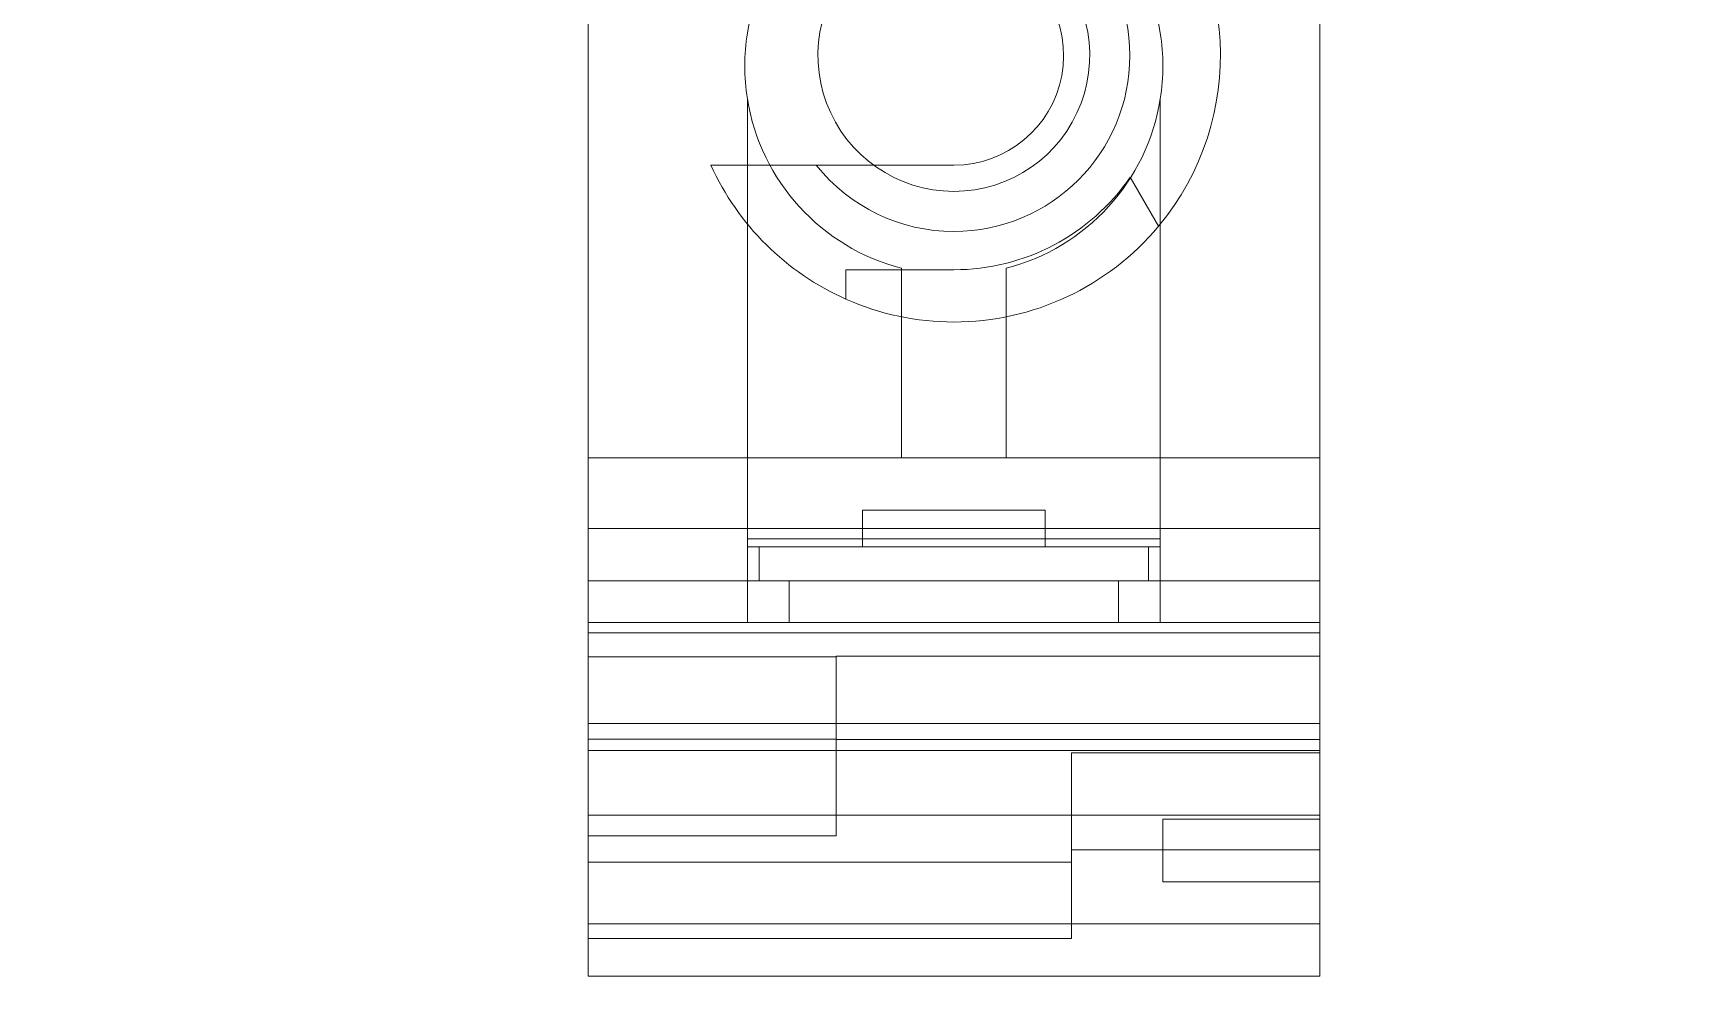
# Model space of a CAD drawing. Header units: millimetres. Extents: x 37984 to 70752, y 14140 to 37584.
# Drawn here: x 45416.51 to 45448.05, y 31049.53 to 31067.57 of the extents above; entities that cross this region are included whole.
import ezdxf

# ---------------------------------------------------------------- set-up
doc = ezdxf.new("R2010")
doc.units = ezdxf.units.MM
doc.set_wipeout_variables(frame=1)
doc.layers.add('000-PI-Oprema', color=30, linetype='Continuous', lineweight=5)

# ---------------------------------------------------------------- blocks, each defined once
blk = doc.blocks.new('TE-18-2 - 48290501')
blk.add_wipeout([(46994.751, 28609.66), (47001.664, 28609.66), (47001.664, 28635.027), (47015.664, 28635.027), (47015.664, 28609.66), (47022.577, 28609.66), (47022.577, 28595.455), (47015.664, 28595.455), (47015.664, 28592.163), (47001.664, 28592.163), (47001.664, 28595.455), (46994.751, 28595.455)]).dxf.layer = '000-PI-Oprema'
at = {"layer": '000-PI-Oprema'}
for p, q in [((47001.664, 28633.227), (47001.664, 28635.027)), ((47001.664, 28635.027), (47001.664, 28635.027)), ((47015.664, 28635.027), (47001.664, 28635.027)), ((47015.664, 28635.027), (47015.664, 28634.309)), ((47015.664, 28635.027), (47015.664, 28635.027)), ((47006.414, 28634.309), (47006.414, 28632.848)), ((47006.414, 28634.309), (47015.664, 28634.309)), ((47015.664, 28632.848), (47015.664, 28634.309)), ((47001.664, 28634.027), (47001.664, 28634.027)), ((47015.664, 28634.027), (47001.664, 28634.027)), ((47015.664, 28634.027), (47015.664, 28634.027)), ((47001.664, 28632.027), (47001.664, 28633.227)), ((47001.664, 28633.227), (47001.664, 28633.227)), ((47004.664, 28633.227), (47001.664, 28633.227)), ((47004.664, 28633.227), (47004.664, 28633.227)), ((47004.664, 28633.227), (47004.664, 28632.027)), ((47015.664, 28632.848), (47006.414, 28632.848)), ((47006.414, 28632.848), (47006.414, 28630.758)), ((47015.664, 28632.848), (47015.664, 28630.713)), ((47006.414, 28632.61), (47001.664, 28632.61)), ((47015.664, 28632.344), (47010.914, 28632.344)), ((47010.914, 28630.492), (47010.914, 28632.344)), ((47001.664, 28630.713), (47001.664, 28632.027)), ((47001.664, 28632.027), (47001.664, 28632.027)), ((47004.664, 28632.027), (47001.664, 28632.027)), ((47004.664, 28632.027), (47004.664, 28632.027)), ((47015.664, 28631.949), (47001.664, 28631.949)), ((47006.414, 28630.758), (47001.664, 28630.758)), ((47001.664, 28628.463), (47001.664, 28630.713)), ((47001.664, 28630.713), (47015.664, 28630.713)), ((47010.914, 28630.501), (47001.664, 28630.501)), ((47015.664, 28630.492), (47010.914, 28630.492)), ((47010.914, 28628.907), (47010.914, 28630.492)), ((47015.664, 28630.713), (47015.664, 28628.463)), ((47001.664, 28630.195), (47015.664, 28630.195)), ((47001.664, 28628.907), (47010.914, 28628.907)), ((47015.664, 28628.922), (47010.914, 28628.922)), ((47001.664, 28625.113), (47001.664, 28628.463)), ((47001.664, 28628.463), (47015.664, 28628.463)), ((47001.664, 28628.263), (47001.664, 28628.263)), ((47001.664, 28628.263), (47004.714, 28628.263)), ((47004.714, 28628.263), (47004.714, 28628.263)), ((47005.514, 28628.263), (47004.714, 28628.263)), ((47004.714, 28626.813), (47004.714, 28628.263)), ((47005.514, 28628.263), (47011.814, 28628.263)), ((47005.514, 28627.463), (47005.514, 28628.263)), ((47012.614, 28628.263), (47011.814, 28628.263)), ((47011.814, 28628.263), (47011.814, 28627.463)), ((47012.614, 28628.263), (47012.614, 28628.263)), ((47012.614, 28628.263), (47015.664, 28628.263)), ((47012.614, 28628.263), (47012.614, 28626.813)), ((47015.664, 28628.463), (47015.664, 28625.113)), ((47015.664, 28628.263), (47015.664, 28628.263)), ((47001.664, 28627.463), (47001.664, 28627.463)), ((47001.664, 28627.463), (47004.937, 28627.463)), ((47004.937, 28626.813), (47004.937, 28627.463)), ((47005.514, 28627.463), (47004.937, 28627.463)), ((47005.514, 28627.463), (47011.814, 28627.463)), ((47012.391, 28627.463), (47011.814, 28627.463)), ((47012.391, 28627.463), (47012.391, 28626.813)), ((47012.391, 28627.463), (47015.664, 28627.463)), ((47015.664, 28627.463), (47015.664, 28627.463)), ((47004.714, 28626.813), (47004.714, 28618.243)), ((47004.714, 28626.813), (47004.714, 28626.813)), ((47004.714, 28626.813), (47004.937, 28626.813)), ((47004.714, 28626.663), (47004.714, 28626.663)), ((47004.714, 28626.663), (47012.614, 28626.663)), ((47004.937, 28626.813), (47012.391, 28626.813)), ((47006.914, 28626.813), (47006.914, 28626.813)), ((47006.914, 28626.813), (47006.914, 28626.113)), ((47010.414, 28626.813), (47010.414, 28626.813)), ((47010.414, 28626.813), (47010.414, 28626.113)), ((47012.391, 28626.813), (47012.614, 28626.813)), ((47012.614, 28626.813), (47012.614, 28626.813)), ((47012.614, 28618.243), (47012.614, 28626.813)), ((47012.614, 28626.663), (47012.614, 28626.663)), ((47001.664, 28626.463), (47015.664, 28626.463)), ((47006.914, 28626.113), (47010.414, 28626.113)), ((47006.914, 28626.113), (47006.914, 28626.113)), ((47010.414, 28626.113), (47010.414, 28626.113)), ((47001.664, 28625.113), (47001.664, 28609.66)), ((47001.664, 28625.113), (47001.664, 28625.113)), ((47001.664, 28625.113), (47004.714, 28625.113)), ((47004.714, 28625.113), (47007.664, 28625.113)), ((47007.664, 28621.486), (47007.664, 28625.113)), ((47007.664, 28625.113), (47007.664, 28625.113)), ((47007.664, 28625.113), (47007.664, 28625.113)), ((47007.664, 28625.113), (47009.664, 28625.113)), ((47009.664, 28625.113), (47009.664, 28625.113)), ((47009.664, 28625.113), (47009.664, 28621.486)), ((47009.664, 28625.113), (47012.614, 28625.113)), ((47009.664, 28625.113), (47009.664, 28625.113)), ((47012.614, 28625.113), (47015.664, 28625.113)), ((47015.664, 28609.66), (47015.664, 28625.113)), ((47015.664, 28625.113), (47015.664, 28625.113)), ((47010.729, 28622.076), (47010.729, 28622.076)), ((47010.729, 28621.513), (47010.729, 28622.076)), ((47007.664, 28621.486), (47007.664, 28621.486)), ((47010.729, 28621.513), (47008.664, 28621.513)), ((47008.664, 28621.513), (47008.664, 28621.513)), ((47009.664, 28621.486), (47009.664, 28621.486)), ((47010.729, 28621.513), (47010.729, 28621.513)), ((47004.746, 28620.678), (47004.746, 28620.678)), ((47004.746, 28620.678), (47005.288, 28619.739)), ((47005.288, 28619.739), (47005.288, 28619.739)), ((47008.664, 28619.513), (47008.664, 28619.513)), ((47010.197, 28619.513), (47008.664, 28619.513)), ((47013.312, 28619.513), (47010.197, 28619.513)), ((47013.312, 28619.513), (47013.312, 28619.513)), ((47004.714, 28618.243), (47004.714, 28618.243)), ((47012.614, 28618.243), (47012.614, 28618.243))]:
    blk.add_line(p, q, dxfattribs=at)
for centre, radius, start, end in [((47008.664, 28617.413), 5.1, 90, 140.1934), ((47008.664, 28617.413), 5.1, 66.1161, 90), ((47008.664, 28617.413), 5.1, 24.3158, 66.1161), ((47008.664, 28617.613), 4, 104.4775, 170.9313), ((47008.664, 28617.413), 4.1, 90, 145.4284), ((47008.664, 28617.613), 4, 9.0687, 75.5225), ((47008.664, 28617.413), 5.1, 140.1934, 225.9337), ((47008.664, 28617.413), 3.368, 90, 270), ((47008.664, 28617.413), 3.368, 38.574, 90), ((47008.664, 28617.413), 2.6, 90, 228.835), ((47008.664, 28617.413), 2.6, 311.165, 90), ((47008.664, 28617.413), 2.1, 90, 248.7581), ((47008.664, 28617.613), 4, 170.9313, 189.0687), ((47008.664, 28617.613), 4, 350.9313, 9.0687), ((47008.664, 28617.613), 4, 189.0687, 255.5225), ((47008.664, 28617.613), 4, 284.4775, 350.9313)]:
    blk.add_arc(centre, radius, start, end, dxfattribs=at)

msp = doc.modelspace()

# ---------------------------------------------------------------- block references
at = {"layer": '000-PI-Oprema', "rotation": 180}
for p in [(92412.798, 59684.557), (92442.798, 59684.557)]:
    msp.add_blockref('TE-18-2 - 48290501', p, dxfattribs=at)

doc.saveas('drawing.dxf')
